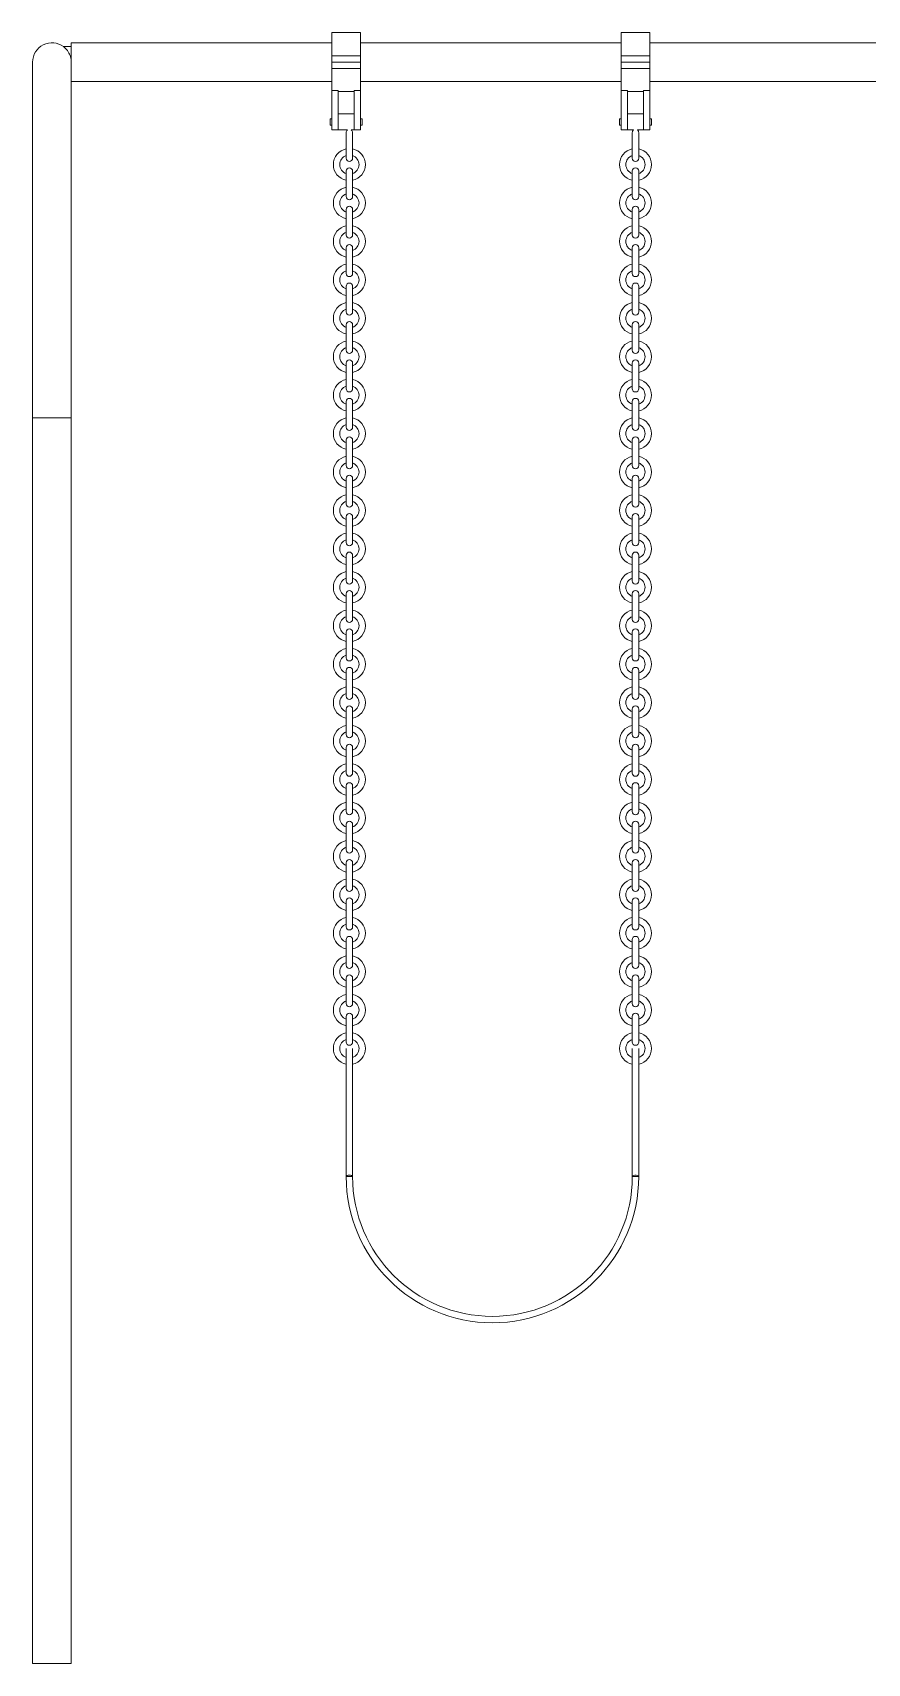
# Model space of a CAD drawing. Header units: feet. Extents: x 0 to 323, y -2 to 159.
# Drawn here: x 0 to 50.8, y 0 to 99.3 of the extents above; entities that cross this region are included whole.
import ezdxf

# ---------------------------------------------------------------- set-up
doc = ezdxf.new("R2010")
doc.units = ezdxf.units.FT
doc.header["$MEASUREMENT"] = 0
doc.layers.add('ceco.net 250', color=7, linetype='Continuous', lineweight=9)

msp = doc.modelspace()

# ---------------------------------------------------------------- linework, layer by layer
at = {"layer": 'ceco.net 250', "extrusion": (0, 1, 1e-16)}
for p, q in [((18.202, 99.294), (18.202, 97.89)), ((18.202, 99.294), (19.957, 99.294)), ((19.957, 97.89), (19.957, 99.294)), ((35.807, 99.294), (35.807, 97.89)), ((35.807, 99.294), (37.562, 99.294)), ((37.562, 97.89), (37.562, 99.294)), ((2.353, 98.441), (1.882, 98.441)), ((2.353, 97.468), (2.353, 98.676)), ((18.202, 98.676), (2.353, 98.676)), ((35.807, 98.676), (19.957, 98.676)), ((52.011, 98.676), (37.562, 98.676)), ((0, 97.5), (0, 75.849)), ((2.353, 75.849), (2.353, 97.468)), ((18.202, 97.5), (18.202, 97.89)), ((18.202, 97.89), (19.957, 97.89)), ((18.202, 97.5), (19.957, 97.5)), ((18.202, 97.5), (19.957, 97.5)), ((18.202, 97.5), (18.202, 97.11)), ((19.957, 97.89), (19.957, 97.5)), ((19.957, 97.11), (19.957, 97.5)), ((35.807, 97.5), (35.807, 97.89)), ((35.807, 97.89), (37.562, 97.89)), ((35.807, 97.5), (37.562, 97.5)), ((35.807, 97.5), (37.562, 97.5)), ((35.807, 97.5), (35.807, 97.11)), ((37.562, 97.89), (37.562, 97.5)), ((37.562, 97.11), (37.562, 97.5)), ((18.202, 96.324), (2.353, 96.324)), ((18.202, 97.11), (18.202, 95.776)), ((18.202, 97.11), (19.957, 97.11)), ((19.957, 95.776), (19.957, 97.11)), ((35.807, 96.324), (19.957, 96.324)), ((35.807, 97.11), (35.807, 95.776)), ((35.807, 97.11), (37.562, 97.11)), ((37.562, 95.776), (37.562, 97.11)), ((52.011, 96.324), (37.562, 96.324)), ((18.202, 93.366), (18.202, 95.776)), ((18.592, 95.776), (18.202, 95.776)), ((18.592, 95.776), (18.592, 93.366)), ((18.592, 95.706), (19.567, 95.706)), ((19.567, 95.776), (19.567, 93.366)), ((19.957, 95.776), (19.567, 95.776)), ((19.957, 93.366), (19.957, 95.776)), ((35.807, 93.366), (35.807, 95.776)), ((36.197, 95.776), (35.807, 95.776)), ((36.197, 95.776), (36.197, 93.366)), ((36.197, 95.706), (37.172, 95.706)), ((37.172, 95.776), (37.172, 93.366)), ((37.562, 95.776), (37.172, 95.776)), ((37.562, 93.366), (37.562, 95.776)), ((18.592, 94.341), (19.567, 94.341)), ((36.197, 94.341), (37.172, 94.341)), ((18.105, 94.049), (18.105, 93.854)), ((18.105, 94.049), (18.202, 94.049)), ((18.105, 93.854), (18.105, 93.659)), ((18.105, 93.659), (18.202, 93.659)), ((18.592, 93.366), (18.202, 93.366)), ((18.592, 93.366), (19.158, 93.366)), ((19.392, 93.366), (19.567, 93.366)), ((19.567, 93.366), (19.957, 93.366)), ((19.957, 94.049), (20.055, 94.049)), ((19.957, 93.659), (20.055, 93.659)), ((20.055, 93.854), (20.055, 94.049)), ((20.055, 93.659), (20.055, 93.854)), ((35.709, 94.049), (35.709, 93.854)), ((35.709, 94.049), (35.807, 94.049)), ((35.709, 93.854), (35.709, 93.659)), ((35.709, 93.659), (35.807, 93.659)), ((36.197, 93.366), (35.807, 93.366)), ((36.197, 93.366), (36.567, 93.366)), ((36.801, 93.366), (37.172, 93.366)), ((37.172, 93.366), (37.562, 93.366)), ((37.562, 94.049), (37.659, 94.049)), ((37.562, 93.659), (37.659, 93.659)), ((37.659, 93.854), (37.659, 94.049)), ((37.659, 93.659), (37.659, 93.854)), ((19.08, 93.21), (19.08, 91.65)), ((19.47, 91.65), (19.47, 93.21)), ((36.489, 93.21), (36.489, 91.65)), ((36.879, 91.65), (36.879, 93.21)), ((19.08, 90.87), (19.08, 89.31)), ((19.47, 89.31), (19.47, 90.87)), ((36.489, 90.87), (36.489, 89.31)), ((36.879, 89.31), (36.879, 90.87)), ((19.08, 88.53), (19.08, 86.97)), ((19.47, 86.97), (19.47, 88.53)), ((36.489, 88.53), (36.489, 86.97)), ((36.879, 86.97), (36.879, 88.53)), ((19.08, 86.19), (19.08, 84.63)), ((19.47, 84.63), (19.47, 86.19)), ((36.489, 86.19), (36.489, 84.63)), ((36.879, 84.63), (36.879, 86.19)), ((19.08, 83.85), (19.08, 82.29)), ((19.47, 82.29), (19.47, 83.85)), ((36.489, 83.85), (36.489, 82.29)), ((36.879, 82.29), (36.879, 83.85)), ((19.08, 81.51), (19.08, 79.95)), ((19.47, 79.95), (19.47, 81.51)), ((36.489, 81.51), (36.489, 79.95)), ((36.879, 79.95), (36.879, 81.51)), ((19.08, 79.17), (19.08, 77.61)), ((19.47, 77.61), (19.47, 79.17)), ((36.489, 79.17), (36.489, 77.61)), ((36.879, 77.61), (36.879, 79.17)), ((19.08, 76.83), (19.08, 75.27)), ((19.47, 75.27), (19.47, 76.83)), ((36.489, 76.83), (36.489, 75.27)), ((36.879, 75.27), (36.879, 76.83)), ((2.353, 75.849), (0, 75.849)), ((2.353, 75.849), (0, 75.849)), ((0, 75.849), (0, 0)), ((2.353, 75.849), (2.353, 0)), ((19.08, 74.49), (19.08, 72.93)), ((19.47, 72.93), (19.47, 74.49)), ((36.489, 74.49), (36.489, 72.93)), ((36.879, 72.93), (36.879, 74.49)), ((19.08, 72.15), (19.08, 70.59)), ((19.47, 70.59), (19.47, 72.15)), ((36.489, 72.15), (36.489, 70.59)), ((36.879, 70.59), (36.879, 72.15)), ((19.08, 69.81), (19.08, 68.25)), ((19.47, 68.25), (19.47, 69.81)), ((36.489, 69.81), (36.489, 68.25)), ((36.879, 68.25), (36.879, 69.81)), ((19.08, 67.47), (19.08, 65.91)), ((19.47, 65.91), (19.47, 67.47)), ((36.489, 67.47), (36.489, 65.91)), ((36.879, 65.91), (36.879, 67.47)), ((19.08, 65.13), (19.08, 63.57)), ((19.47, 63.57), (19.47, 65.13)), ((36.489, 65.13), (36.489, 63.57)), ((36.879, 63.57), (36.879, 65.13)), ((19.08, 62.79), (19.08, 61.23)), ((19.47, 61.23), (19.47, 62.79)), ((36.489, 62.79), (36.489, 61.23)), ((36.879, 61.23), (36.879, 62.79)), ((19.08, 60.45), (19.08, 58.89)), ((19.47, 58.89), (19.47, 60.45)), ((36.489, 60.45), (36.489, 58.89)), ((36.879, 58.89), (36.879, 60.45)), ((19.08, 58.11), (19.08, 56.55)), ((19.47, 56.55), (19.47, 58.11)), ((36.489, 58.11), (36.489, 56.55)), ((36.879, 56.55), (36.879, 58.11)), ((19.08, 55.77), (19.08, 54.21)), ((19.47, 54.21), (19.47, 55.77)), ((36.489, 55.77), (36.489, 54.21)), ((36.879, 54.21), (36.879, 55.77)), ((19.08, 53.43), (19.08, 51.87)), ((19.47, 51.87), (19.47, 53.43)), ((36.489, 53.43), (36.489, 51.87)), ((36.879, 51.87), (36.879, 53.43)), ((19.08, 51.09), (19.08, 49.53)), ((19.47, 49.53), (19.47, 51.09)), ((36.489, 51.09), (36.489, 49.53)), ((36.879, 49.53), (36.879, 51.09)), ((19.08, 48.75), (19.08, 47.19)), ((19.47, 47.19), (19.47, 48.75)), ((36.489, 48.75), (36.489, 47.19)), ((36.879, 47.19), (36.879, 48.75)), ((19.08, 46.41), (19.08, 44.85)), ((19.47, 44.85), (19.47, 46.41)), ((36.489, 46.41), (36.489, 44.85)), ((36.879, 44.85), (36.879, 46.41)), ((19.08, 44.07), (19.08, 42.51)), ((19.47, 42.51), (19.47, 44.07)), ((36.489, 44.07), (36.489, 42.51)), ((36.879, 42.51), (36.879, 44.07)), ((19.08, 41.73), (19.08, 40.17)), ((19.47, 40.17), (19.47, 41.73)), ((36.489, 41.73), (36.489, 40.17)), ((36.879, 40.17), (36.879, 41.73)), ((19.08, 39.39), (19.08, 37.83)), ((19.47, 37.83), (19.47, 39.39)), ((36.489, 39.39), (36.489, 37.83)), ((36.879, 37.83), (36.879, 39.39)), ((19.08, 29.64), (19.08, 37.44)), ((19.47, 29.64), (19.47, 37.44)), ((36.489, 37.44), (36.489, 29.64)), ((36.879, 37.44), (36.879, 29.64)), ((19.08, 29.64), (19.47, 29.64)), ((36.489, 29.64), (36.879, 29.64)), ((0, 0), (2.353, 0))]:
    msp.add_line(p, q, dxfattribs=at)
at = {"layer": 'ceco.net 250'}
for centre, radius, start, end in [((1.176, 97.5), 1.176, 53.1301, 180), ((1.176, 97.5), 1.176, 53.1301, 180), ((19.275, 93.21), 0.195, 126.8699, 180), ((19.275, 93.21), 0.195, 0, 53.1301), ((36.684, 93.21), 0.195, 126.8699, 180), ((36.684, 93.21), 0.195, 0, 53.1301), ((19.275, 91.26), 0.975, 101.53696, 180), ((19.275, 91.26), 0.585, 109.47122, 180), ((19.275, 91.65), 0.195, 180, 0), ((19.275, 91.26), 0.975, 281.53696, 78.46304), ((19.275, 91.26), 0.585, 289.47122, 70.52878), ((36.684, 91.26), 0.975, 101.53696, 180), ((36.684, 91.26), 0.585, 109.47122, 180), ((36.684, 91.65), 0.195, 180, 0), ((36.684, 91.26), 0.975, 281.53696, 78.46304), ((36.684, 91.26), 0.585, 289.47122, 70.52878), ((19.275, 91.26), 0.975, 180, 258.46304), ((19.275, 91.26), 0.585, 180, 250.52878), ((19.275, 90.87), 0.195, 0, 180), ((36.684, 91.26), 0.975, 180, 258.46304), ((36.684, 91.26), 0.585, 180, 250.52878), ((36.684, 90.87), 0.195, 0, 180), ((19.275, 88.92), 0.975, 101.53696, 180), ((19.275, 88.92), 0.585, 109.47122, 180), ((19.275, 88.92), 0.975, 281.53696, 78.46304), ((19.275, 88.92), 0.585, 289.47122, 70.52878), ((36.684, 88.92), 0.975, 101.53696, 180), ((36.684, 88.92), 0.585, 109.47122, 180), ((36.684, 88.92), 0.975, 281.53696, 78.46304), ((36.684, 88.92), 0.585, 289.47122, 70.52878), ((19.275, 88.92), 0.975, 180, 258.46304), ((19.275, 88.92), 0.585, 180, 250.52878), ((19.275, 89.31), 0.195, 180, 0), ((19.275, 88.53), 0.195, 0, 180), ((36.684, 88.92), 0.975, 180, 258.46304), ((36.684, 88.92), 0.585, 180, 250.52878), ((36.684, 89.31), 0.195, 180, 0), ((36.684, 88.53), 0.195, 0, 180), ((19.275, 86.58), 0.975, 101.53696, 180), ((19.275, 86.58), 0.975, 281.53696, 78.46304), ((36.684, 86.58), 0.975, 101.53696, 180), ((36.684, 86.58), 0.975, 281.53696, 78.46304), ((19.275, 86.58), 0.975, 180, 258.46304), ((19.275, 86.58), 0.585, 109.47122, 180), ((19.275, 86.58), 0.585, 180, 250.52878), ((19.275, 86.97), 0.195, 180, 0), ((19.275, 86.58), 0.585, 289.47122, 70.52878), ((36.684, 86.58), 0.975, 180, 258.46304), ((36.684, 86.58), 0.585, 109.47122, 180), ((36.684, 86.58), 0.585, 180, 250.52878), ((36.684, 86.97), 0.195, 180, 0), ((36.684, 86.58), 0.585, 289.47122, 70.52878), ((19.275, 86.19), 0.195, 0, 180), ((36.684, 86.19), 0.195, 0, 180), ((19.275, 84.24), 0.975, 101.53696, 180), ((19.275, 84.24), 0.585, 109.47122, 180), ((19.275, 84.63), 0.195, 180, 0), ((19.275, 84.24), 0.975, 281.53696, 78.46304), ((19.275, 84.24), 0.585, 289.47122, 70.52878), ((36.684, 84.24), 0.975, 101.53696, 180), ((36.684, 84.24), 0.585, 109.47122, 180), ((36.684, 84.63), 0.195, 180, 0), ((36.684, 84.24), 0.975, 281.53696, 78.46304), ((36.684, 84.24), 0.585, 289.47122, 70.52878), ((19.275, 84.24), 0.975, 180, 258.46304), ((19.275, 84.24), 0.585, 180, 250.52878), ((19.275, 83.85), 0.195, 0, 180), ((36.684, 84.24), 0.975, 180, 258.46304), ((36.684, 84.24), 0.585, 180, 250.52878), ((36.684, 83.85), 0.195, 0, 180), ((19.275, 81.9), 0.975, 101.53696, 180), ((19.275, 81.9), 0.585, 109.47122, 180), ((19.275, 81.9), 0.975, 281.53696, 78.46304), ((19.275, 81.9), 0.585, 289.47122, 70.52878), ((36.684, 81.9), 0.975, 101.53696, 180), ((36.684, 81.9), 0.585, 109.47122, 180), ((36.684, 81.9), 0.975, 281.53696, 78.46304), ((36.684, 81.9), 0.585, 289.47122, 70.52878), ((19.275, 81.9), 0.975, 180, 258.46304), ((19.275, 81.9), 0.585, 180, 250.52878), ((19.275, 82.29), 0.195, 180, 0), ((19.275, 81.51), 0.195, 0, 180), ((36.684, 81.9), 0.975, 180, 258.46304), ((36.684, 81.9), 0.585, 180, 250.52878), ((36.684, 82.29), 0.195, 180, 0), ((36.684, 81.51), 0.195, 0, 180), ((19.275, 79.56), 0.975, 101.53696, 180), ((19.275, 79.56), 0.975, 281.53696, 78.46304), ((36.684, 79.56), 0.975, 101.53696, 180), ((36.684, 79.56), 0.975, 281.53696, 78.46304), ((19.275, 79.56), 0.975, 180, 258.46304), ((19.275, 79.56), 0.585, 109.47122, 180), ((19.275, 79.56), 0.585, 180, 250.52878), ((19.275, 79.95), 0.195, 180, 0), ((19.275, 79.56), 0.585, 289.47122, 70.52878), ((36.684, 79.56), 0.975, 180, 258.46304), ((36.684, 79.56), 0.585, 109.47122, 180), ((36.684, 79.56), 0.585, 180, 250.52878), ((36.684, 79.95), 0.195, 180, 0), ((36.684, 79.56), 0.585, 289.47122, 70.52878), ((19.275, 79.17), 0.195, 0, 180), ((36.684, 79.17), 0.195, 0, 180), ((19.275, 77.22), 0.975, 101.53696, 180), ((19.275, 77.22), 0.585, 109.47122, 180), ((19.275, 77.61), 0.195, 180, 0), ((19.275, 77.22), 0.975, 281.53696, 78.46304), ((19.275, 77.22), 0.585, 289.47122, 70.52878), ((36.684, 77.22), 0.975, 101.53696, 180), ((36.684, 77.22), 0.585, 109.47122, 180), ((36.684, 77.61), 0.195, 180, 0), ((36.684, 77.22), 0.975, 281.53696, 78.46304), ((36.684, 77.22), 0.585, 289.47122, 70.52878), ((19.275, 77.22), 0.975, 180, 258.46304), ((19.275, 77.22), 0.585, 180, 250.52878), ((19.275, 76.83), 0.195, 0, 180), ((36.684, 77.22), 0.975, 180, 258.46304), ((36.684, 77.22), 0.585, 180, 250.52878), ((36.684, 76.83), 0.195, 0, 180), ((19.275, 74.88), 0.975, 101.53696, 180), ((19.275, 74.88), 0.975, 281.53696, 78.46304), ((36.684, 74.88), 0.975, 101.53696, 180), ((36.684, 74.88), 0.975, 281.53696, 78.46304), ((19.275, 74.88), 0.975, 180, 258.46304), ((19.275, 74.88), 0.585, 109.47122, 180), ((19.275, 74.88), 0.585, 180, 250.52878), ((19.275, 75.27), 0.195, 180, 0), ((19.275, 74.49), 0.195, 0, 180), ((19.275, 74.88), 0.585, 289.47122, 70.52878), ((36.684, 74.88), 0.975, 180, 258.46304), ((36.684, 74.88), 0.585, 109.47122, 180), ((36.684, 74.88), 0.585, 180, 250.52878), ((36.684, 75.27), 0.195, 180, 0), ((36.684, 74.49), 0.195, 0, 180), ((36.684, 74.88), 0.585, 289.47122, 70.52878), ((19.275, 72.54), 0.975, 101.53696, 180), ((19.275, 72.54), 0.975, 281.53696, 78.46304), ((36.684, 72.54), 0.975, 101.53696, 180), ((36.684, 72.54), 0.975, 281.53696, 78.46304), ((19.275, 72.54), 0.975, 180, 258.46304), ((19.275, 72.54), 0.585, 109.47122, 180), ((19.275, 72.54), 0.585, 180, 250.52878), ((19.275, 72.93), 0.195, 180, 0), ((19.275, 72.54), 0.585, 289.47122, 70.52878), ((36.684, 72.54), 0.975, 180, 258.46304), ((36.684, 72.54), 0.585, 109.47122, 180), ((36.684, 72.54), 0.585, 180, 250.52878), ((36.684, 72.93), 0.195, 180, 0), ((36.684, 72.54), 0.585, 289.47122, 70.52878), ((19.275, 72.15), 0.195, 0, 180), ((36.684, 72.15), 0.195, 0, 180), ((19.275, 70.2), 0.975, 101.53696, 180), ((19.275, 70.2), 0.585, 109.47122, 180), ((19.275, 70.59), 0.195, 180, 0), ((19.275, 70.2), 0.975, 281.53696, 78.46304), ((19.275, 70.2), 0.585, 289.47122, 70.52878), ((36.684, 70.2), 0.975, 101.53696, 180), ((36.684, 70.2), 0.585, 109.47122, 180), ((36.684, 70.59), 0.195, 180, 0), ((36.684, 70.2), 0.975, 281.53696, 78.46304), ((36.684, 70.2), 0.585, 289.47122, 70.52878), ((19.275, 70.2), 0.975, 180, 258.46304), ((19.275, 70.2), 0.585, 180, 250.52878), ((19.275, 69.81), 0.195, 0, 180), ((36.684, 70.2), 0.975, 180, 258.46304), ((36.684, 70.2), 0.585, 180, 250.52878), ((36.684, 69.81), 0.195, 0, 180), ((19.275, 67.86), 0.975, 101.53696, 180), ((19.275, 67.86), 0.975, 281.53696, 78.46304), ((36.684, 67.86), 0.975, 101.53696, 180), ((36.684, 67.86), 0.975, 281.53696, 78.46304), ((19.275, 67.86), 0.975, 180, 258.46304), ((19.275, 67.86), 0.585, 109.47122, 180), ((19.275, 67.86), 0.585, 180, 250.52878), ((19.275, 68.25), 0.195, 180, 0), ((19.275, 67.47), 0.195, 0, 180), ((19.275, 67.86), 0.585, 289.47122, 70.52878), ((36.684, 67.86), 0.975, 180, 258.46304), ((36.684, 67.86), 0.585, 109.47122, 180), ((36.684, 67.86), 0.585, 180, 250.52878), ((36.684, 68.25), 0.195, 180, 0), ((36.684, 67.47), 0.195, 0, 180), ((36.684, 67.86), 0.585, 289.47122, 70.52878), ((19.275, 65.52), 0.975, 101.53696, 180), ((19.275, 65.52), 0.585, 109.47122, 180), ((19.275, 65.91), 0.195, 180, 0), ((19.275, 65.52), 0.975, 281.53696, 78.46304), ((19.275, 65.52), 0.585, 289.47122, 70.52878), ((36.684, 65.52), 0.975, 101.53696, 180), ((36.684, 65.52), 0.585, 109.47122, 180), ((36.684, 65.91), 0.195, 180, 0), ((36.684, 65.52), 0.975, 281.53696, 78.46304), ((36.684, 65.52), 0.585, 289.47122, 70.52878), ((19.275, 65.52), 0.975, 180, 258.46304), ((19.275, 65.52), 0.585, 180, 250.52878), ((19.275, 65.13), 0.195, 0, 180), ((36.684, 65.52), 0.975, 180, 258.46304), ((36.684, 65.52), 0.585, 180, 250.52878), ((36.684, 65.13), 0.195, 0, 180), ((19.275, 63.18), 0.975, 101.53696, 180), ((19.275, 63.18), 0.585, 109.47122, 180), ((19.275, 63.57), 0.195, 180, 0), ((19.275, 63.18), 0.975, 281.53696, 78.46304), ((19.275, 63.18), 0.585, 289.47122, 70.52878), ((36.684, 63.18), 0.975, 101.53696, 180), ((36.684, 63.18), 0.585, 109.47122, 180), ((36.684, 63.57), 0.195, 180, 0), ((36.684, 63.18), 0.975, 281.53696, 78.46304), ((36.684, 63.18), 0.585, 289.47122, 70.52878), ((19.275, 63.18), 0.975, 180, 258.46304), ((19.275, 63.18), 0.585, 180, 250.52878), ((19.275, 62.79), 0.195, 0, 180), ((36.684, 63.18), 0.975, 180, 258.46304), ((36.684, 63.18), 0.585, 180, 250.52878), ((36.684, 62.79), 0.195, 0, 180), ((19.275, 60.84), 0.975, 101.53696, 180), ((19.275, 60.84), 0.975, 281.53696, 78.46304), ((36.684, 60.84), 0.975, 101.53696, 180), ((36.684, 60.84), 0.975, 281.53696, 78.46304), ((19.275, 60.84), 0.975, 180, 258.46304), ((19.275, 60.84), 0.585, 109.47122, 180), ((19.275, 60.84), 0.585, 180, 250.52878), ((19.275, 61.23), 0.195, 180, 0), ((19.275, 60.45), 0.195, 0, 180), ((19.275, 60.84), 0.585, 289.47122, 70.52878), ((36.684, 60.84), 0.975, 180, 258.46304), ((36.684, 60.84), 0.585, 109.47122, 180), ((36.684, 60.84), 0.585, 180, 250.52878), ((36.684, 61.23), 0.195, 180, 0), ((36.684, 60.45), 0.195, 0, 180), ((36.684, 60.84), 0.585, 289.47122, 70.52878), ((19.275, 58.5), 0.975, 101.53696, 180), ((19.275, 58.5), 0.585, 109.47122, 180), ((19.275, 58.89), 0.195, 180, 0), ((19.275, 58.5), 0.975, 281.53696, 78.46304), ((19.275, 58.5), 0.585, 289.47122, 70.52878), ((36.684, 58.5), 0.975, 101.53696, 180), ((36.684, 58.5), 0.585, 109.47122, 180), ((36.684, 58.89), 0.195, 180, 0), ((36.684, 58.5), 0.975, 281.53696, 78.46304), ((36.684, 58.5), 0.585, 289.47122, 70.52878), ((19.275, 58.5), 0.975, 180, 258.46304), ((19.275, 58.5), 0.585, 180, 250.52878), ((19.275, 58.11), 0.195, 0, 180), ((36.684, 58.5), 0.975, 180, 258.46304), ((36.684, 58.5), 0.585, 180, 250.52878), ((36.684, 58.11), 0.195, 0, 180), ((19.275, 56.16), 0.975, 101.53696, 180), ((19.275, 56.16), 0.585, 109.47122, 180), ((19.275, 56.16), 0.975, 281.53696, 78.46304), ((19.275, 56.16), 0.585, 289.47122, 70.52878), ((36.684, 56.16), 0.975, 101.53696, 180), ((36.684, 56.16), 0.585, 109.47122, 180), ((36.684, 56.16), 0.975, 281.53696, 78.46304), ((36.684, 56.16), 0.585, 289.47122, 70.52878), ((19.275, 56.16), 0.975, 180, 258.46304), ((19.275, 56.16), 0.585, 180, 250.52878), ((19.275, 56.55), 0.195, 180, 0), ((19.275, 55.77), 0.195, 0, 180), ((36.684, 56.16), 0.975, 180, 258.46304), ((36.684, 56.16), 0.585, 180, 250.52878), ((36.684, 56.55), 0.195, 180, 0), ((36.684, 55.77), 0.195, 0, 180), ((19.275, 53.82), 0.975, 101.53696, 180), ((19.275, 53.82), 0.975, 281.53696, 78.46304), ((36.684, 53.82), 0.975, 101.53696, 180), ((36.684, 53.82), 0.975, 281.53696, 78.46304), ((19.275, 53.82), 0.975, 180, 258.46304), ((19.275, 53.82), 0.585, 109.47122, 180), ((19.275, 53.82), 0.585, 180, 250.52878), ((19.275, 54.21), 0.195, 180, 0), ((19.275, 53.43), 0.195, 0, 180), ((19.275, 53.82), 0.585, 289.47122, 70.52878), ((36.684, 53.82), 0.975, 180, 258.46304), ((36.684, 53.82), 0.585, 109.47122, 180), ((36.684, 53.82), 0.585, 180, 250.52878), ((36.684, 54.21), 0.195, 180, 0), ((36.684, 53.43), 0.195, 0, 180), ((36.684, 53.82), 0.585, 289.47122, 70.52878), ((19.275, 51.48), 0.975, 101.53696, 180), ((19.275, 51.48), 0.585, 109.47122, 180), ((19.275, 51.87), 0.195, 180, 0), ((19.275, 51.48), 0.975, 281.53696, 78.46304), ((19.275, 51.48), 0.585, 289.47122, 70.52878), ((36.684, 51.48), 0.975, 101.53696, 180), ((36.684, 51.48), 0.585, 109.47122, 180), ((36.684, 51.87), 0.195, 180, 0), ((36.684, 51.48), 0.975, 281.53696, 78.46304), ((36.684, 51.48), 0.585, 289.47122, 70.52878), ((19.275, 51.48), 0.975, 180, 258.46304), ((19.275, 51.48), 0.585, 180, 250.52878), ((19.275, 51.09), 0.195, 0, 180), ((36.684, 51.48), 0.975, 180, 258.46304), ((36.684, 51.48), 0.585, 180, 250.52878), ((36.684, 51.09), 0.195, 0, 180), ((19.275, 49.14), 0.975, 101.53696, 180), ((19.275, 49.14), 0.585, 109.47122, 180), ((19.275, 49.14), 0.975, 281.53696, 78.46304), ((19.275, 49.14), 0.585, 289.47122, 70.52878), ((36.684, 49.14), 0.975, 101.53696, 180), ((36.684, 49.14), 0.585, 109.47122, 180), ((36.684, 49.14), 0.975, 281.53696, 78.46304), ((36.684, 49.14), 0.585, 289.47122, 70.52878), ((19.275, 49.14), 0.975, 180, 258.46304), ((19.275, 49.14), 0.585, 180, 250.52878), ((19.275, 49.53), 0.195, 180, 0), ((19.275, 48.75), 0.195, 0, 180), ((36.684, 49.14), 0.975, 180, 258.46304), ((36.684, 49.14), 0.585, 180, 250.52878), ((36.684, 49.53), 0.195, 180, 0), ((36.684, 48.75), 0.195, 0, 180), ((19.275, 46.8), 0.975, 101.53696, 180), ((19.275, 46.8), 0.975, 281.53696, 78.46304), ((36.684, 46.8), 0.975, 101.53696, 180), ((36.684, 46.8), 0.975, 281.53696, 78.46304), ((19.275, 46.8), 0.975, 180, 258.46304), ((19.275, 46.8), 0.585, 109.47122, 180), ((19.275, 46.8), 0.585, 180, 250.52878), ((19.275, 47.19), 0.195, 180, 0), ((19.275, 46.8), 0.585, 289.47122, 70.52878), ((36.684, 46.8), 0.975, 180, 258.46304), ((36.684, 46.8), 0.585, 109.47122, 180), ((36.684, 46.8), 0.585, 180, 250.52878), ((36.684, 47.19), 0.195, 180, 0), ((36.684, 46.8), 0.585, 289.47122, 70.52878), ((19.275, 46.41), 0.195, 0, 180), ((36.684, 46.41), 0.195, 0, 180), ((19.275, 44.46), 0.975, 101.53696, 180), ((19.275, 44.46), 0.585, 109.47122, 180), ((19.275, 44.85), 0.195, 180, 0), ((19.275, 44.46), 0.975, 281.53696, 78.46304), ((19.275, 44.46), 0.585, 289.47122, 70.52878), ((36.684, 44.46), 0.975, 101.53696, 180), ((36.684, 44.46), 0.585, 109.47122, 180), ((36.684, 44.85), 0.195, 180, 0), ((36.684, 44.46), 0.975, 281.53696, 78.46304), ((36.684, 44.46), 0.585, 289.47122, 70.52878), ((19.275, 44.46), 0.975, 180, 258.46304), ((19.275, 44.46), 0.585, 180, 250.52878), ((19.275, 44.07), 0.195, 0, 180), ((36.684, 44.46), 0.975, 180, 258.46304), ((36.684, 44.46), 0.585, 180, 250.52878), ((36.684, 44.07), 0.195, 0, 180), ((19.275, 42.12), 0.975, 101.53696, 180), ((19.275, 42.12), 0.975, 281.53696, 78.46304), ((36.684, 42.12), 0.975, 101.53696, 180), ((36.684, 42.12), 0.975, 281.53696, 78.46304), ((19.275, 42.12), 0.975, 180, 258.46304), ((19.275, 42.12), 0.585, 109.47122, 180), ((19.275, 42.12), 0.585, 180, 250.52878), ((19.275, 42.51), 0.195, 180, 0), ((19.275, 41.73), 0.195, 0, 180), ((19.275, 42.12), 0.585, 289.47122, 70.52878), ((36.684, 42.12), 0.975, 180, 258.46304), ((36.684, 42.12), 0.585, 109.47122, 180), ((36.684, 42.12), 0.585, 180, 250.52878), ((36.684, 42.51), 0.195, 180, 0), ((36.684, 41.73), 0.195, 0, 180), ((36.684, 42.12), 0.585, 289.47122, 70.52878), ((19.275, 39.78), 0.975, 101.53696, 180), ((19.275, 39.78), 0.975, 281.53696, 78.46304), ((36.684, 39.78), 0.975, 101.53696, 180), ((36.684, 39.78), 0.975, 281.53696, 78.46304), ((19.275, 39.78), 0.975, 180, 258.46304), ((19.275, 39.78), 0.585, 109.47122, 180), ((19.275, 39.78), 0.585, 180, 250.52878), ((19.275, 40.17), 0.195, 180, 0), ((19.275, 39.78), 0.585, 289.47122, 70.52878), ((36.684, 39.78), 0.975, 180, 258.46304), ((36.684, 39.78), 0.585, 109.47122, 180), ((36.684, 39.78), 0.585, 180, 250.52878), ((36.684, 40.17), 0.195, 180, 0), ((36.684, 39.78), 0.585, 289.47122, 70.52878), ((19.275, 39.39), 0.195, 0, 180), ((36.684, 39.39), 0.195, 0, 180), ((19.275, 37.44), 0.975, 101.53696, 180), ((19.275, 37.44), 0.585, 109.47122, 180), ((19.275, 37.83), 0.195, 180, 0), ((19.275, 37.44), 0.975, 281.53696, 78.46304), ((19.275, 37.44), 0.585, 289.47122, 70.52878), ((36.684, 37.44), 0.975, 101.53696, 180), ((36.684, 37.44), 0.585, 109.47122, 180), ((36.684, 37.83), 0.195, 180, 0), ((36.684, 37.44), 0.975, 281.53696, 78.46304), ((36.684, 37.44), 0.585, 289.47122, 70.52878), ((19.275, 37.44), 0.975, 180, 258.46304), ((19.275, 37.44), 0.585, 180, 250.52878), ((36.684, 37.44), 0.975, 180, 258.46304), ((36.684, 37.44), 0.585, 180, 250.52878), ((27.98, 29.64), 8.9, 180, 0), ((27.98, 29.64), 8.51, 180, 0)]:
    msp.add_arc(centre, radius, start, end, dxfattribs=at)
at = {"layer": 'ceco.net 250', "extrusion": (0, 1e-16, -1)}
for centre, major_axis, start_param, end_param in [((19.275, 29.64), (0.195, 0), 3.141593, 6.283185), ((36.684, 29.64), (-0.195, 0), 0, 3.141593)]:
    msp.add_ellipse(centre, major_axis=major_axis, ratio=0.447214, start_param=start_param, end_param=end_param, dxfattribs=at)
at = {"layer": 'ceco.net 250'}
msp.add_open_spline([(1.882, 98.441), (1.882, 98.441), (1.893, 98.432), (1.939, 98.394), (1.979, 98.359), (2.081, 98.25), (2.152, 98.159), (2.26, 97.952), (2.3, 97.848), (2.341, 97.661), (2.35, 97.585), (2.353, 97.499), (2.353, 97.489), (2.353, 97.48)], degree=3, knots=[1.598645, 1.598645, 1.598645, 1.598645, 1.78306, 1.78306, 2.028621, 2.028621, 2.379831, 2.379831, 2.654997, 2.654997, 2.828696, 2.828696, 2.851017, 2.851017, 2.851017, 2.851017], dxfattribs=at)

doc.saveas('drawing.dxf')
